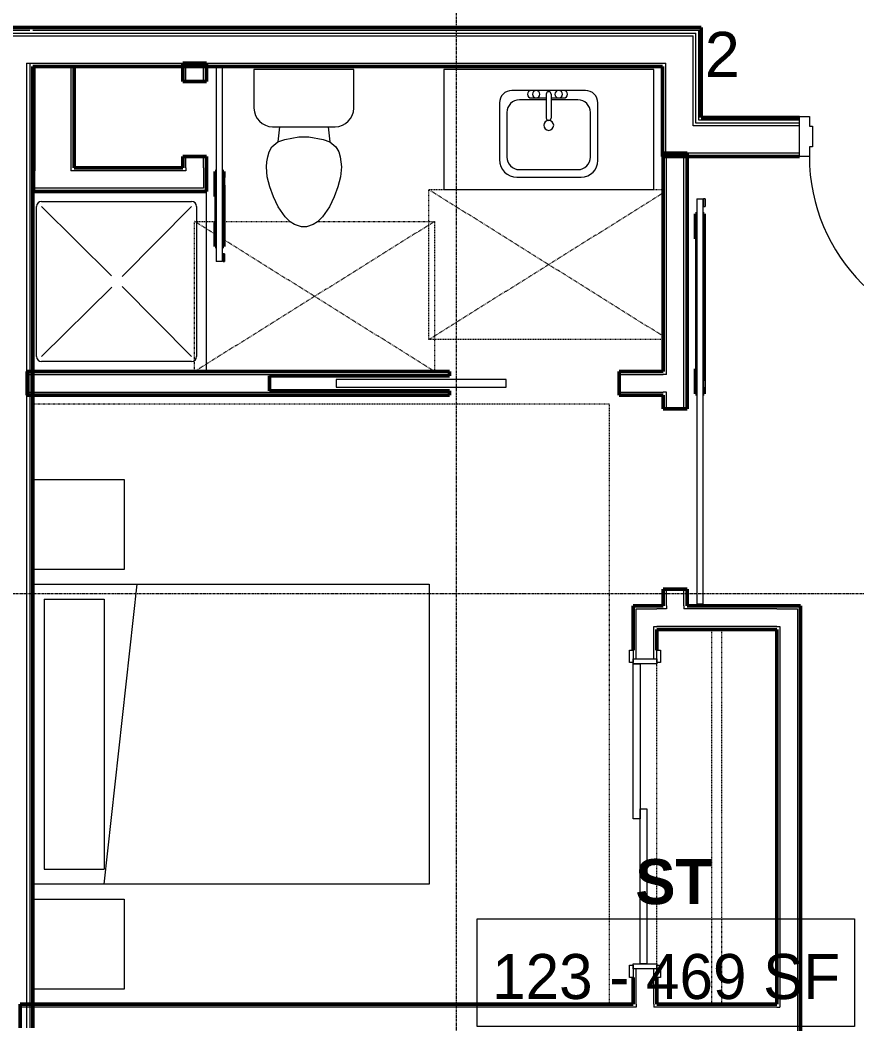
# Model space of a CAD drawing. Header units: inches. Extents: x -4266 to -1814, y 9706 to 12441.
# Drawn here: x -2914.6 to -2747.2, y 11449.2 to 11649.9 of the extents above; entities that cross this region are included whole.
import ezdxf

# ---------------------------------------------------------------- set-up
doc = ezdxf.new("R2010")
doc.units = ezdxf.units.IN
doc.header["$MEASUREMENT"] = 0
doc.linetypes.add('Dash', pattern=[0.25, 0.125, -0.125])
doc.linetypes.add('Grid Line 1_2_', pattern=[0.875, 0.5, -0.125, 0.125, -0.125])
for name, color, linetype, lineweight in [('A-AREA-IDEN', 2, 'Continuous', 9), ('A-DOOR-1', 7, 'Continuous', 9), ('A-DOOR-2', 50, 'Continuous', 20), ('A-DOOR-4', 10, 'Continuous', 13), ('A-DOOR-5', 250, 'Continuous', 50), ('A-DOOR-8', 31, 'Continuous', 9), ('A-DOOR-FRAM', 31, 'Continuous', 20), ('A-DOOR-FRAM-1', 50, 'Continuous', 20), ('A-GENM-HDLN-1', 7, 'Dash', 9), ('A-WALL', 113, 'Continuous', 13), ('A-WALL-3', 250, 'Continuous', 50), ('A-WALL-4', 10, 'Continuous', 13), ('G-ANNO-SYMB-2', 111, 'Continuous', 9), ('I-FURN-1', 7, 'Continuous', 9), ('I-FURN-HDLN-1', 7, 'Dash', 9), ('I-WALL-3', 2, 'Continuous', 50), ('P-SANR-FIXT-2', 7, 'Continuous', 9), ('Q-CASE-2', 7, 'Continuous', 9), ('Q-CASE-HDLN-1', 7, 'Dash', 9), ('S-GRID-1', 1, 'Grid Line 1_2_', 9)]:
    doc.layers.add(name, color=color, linetype=linetype, lineweight=lineweight)
doc.styles.add('Arial_1', font='arial.ttf', dxfattribs={"height": 9})
doc.styles.add('Century Gothic', font='ufonts.com_century-gothic.ttf', dxfattribs={"height": 9})
doc.styles.add('Century Gothic_B', font='GOTHICB.TTF', dxfattribs={"height": 9})

msp = doc.modelspace()

# ---------------------------------------------------------------- linework, layer by layer
at = {"layer": 'A-AREA-IDEN', "flags": 128}
msp.add_lwpolyline([(-2823.17436, 11470.14857), (-2747.66885, 11470.14857), (-2747.66885, 11448.65251), (-2823.17436, 11448.65251)], close=True, dxfattribs=at)
at = {"layer": 'A-DOOR-1'}
for p, q in [((-2792.73483, 11523.9269), (-2791.98483, 11523.9269)), ((-2792.73483, 11521.4269), (-2792.73483, 11523.9269)), ((-2791.98483, 11523.9269), (-2791.98483, 11521.4269)), ((-2787.23483, 11523.9269), (-2786.48483, 11523.9269)), ((-2787.23483, 11521.4269), (-2787.23483, 11523.9269)), ((-2786.48483, 11523.9269), (-2786.48483, 11521.4269)), ((-2791.98483, 11521.4269), (-2792.73483, 11521.4269)), ((-2786.48483, 11521.4269), (-2787.23483, 11521.4269)), ((-2792.73483, 11460.9269), (-2791.98483, 11460.9269)), ((-2792.73483, 11458.4269), (-2792.73483, 11460.9269)), ((-2791.98483, 11460.9269), (-2791.98483, 11458.4269)), ((-2787.23483, 11460.9269), (-2786.48483, 11460.9269)), ((-2787.23483, 11458.4269), (-2787.23483, 11460.9269)), ((-2786.48483, 11460.9269), (-2786.48483, 11458.4269)), ((-2791.98483, 11458.4269), (-2792.73483, 11458.4269)), ((-2786.48483, 11458.4269), (-2787.23483, 11458.4269))]:
    msp.add_line(p, q, dxfattribs=at)
at = {"layer": 'A-DOOR-2'}
for p, q in [((-2851.4126, 11577.97851), (-2851.4126, 11576.47851)), ((-2817.4126, 11577.97851), (-2851.4126, 11577.97851)), ((-2851.4126, 11576.47851), (-2817.4126, 11576.47851)), ((-2817.4126, 11576.47851), (-2817.4126, 11577.97851)), ((-2791.98483, 11521.1769), (-2790.60983, 11521.1769)), ((-2791.98483, 11490.1769), (-2791.98483, 11521.1769)), ((-2790.60983, 11521.1769), (-2790.60983, 11490.1769)), ((-2790.60983, 11492.1769), (-2789.23483, 11492.1769)), ((-2790.60983, 11461.1769), (-2790.60983, 11492.1769)), ((-2789.23483, 11492.1769), (-2789.23483, 11461.1769)), ((-2790.60983, 11490.1769), (-2791.98483, 11490.1769)), ((-2789.23483, 11461.1769), (-2790.60983, 11461.1769))]:
    msp.add_line(p, q, dxfattribs=at)
at = {"layer": 'A-DOOR-4'}
for p, q in [((-2875.37581, 11640.60351), (-2875.37581, 11601.60351)), ((-2875.37581, 11640.60351), (-2874.75081, 11640.60351)), ((-2874.75081, 11640.60351), (-2874.12581, 11640.60351)), ((-2874.12581, 11601.60351), (-2874.12581, 11640.60351)), ((-2874.02433, 11618.36953), (-2873.69874, 11618.36953)), ((-2874.02433, 11618.36953), (-2874.02433, 11616.86953)), ((-2873.69874, 11618.36953), (-2873.69874, 11616.86953)), ((-2873.69874, 11616.86953), (-2874.02433, 11616.86953)), ((-2875.62581, 11609.60351), (-2875.62581, 11614.60351)), ((-2779.24941, 11614.1144), (-2779.24941, 11533.1144)), ((-2779.24941, 11614.1144), (-2778.62441, 11614.1144)), ((-2778.62441, 11614.1144), (-2777.99941, 11614.1144)), ((-2777.99941, 11533.1144), (-2777.99941, 11614.1144)), ((-2777.57233, 11614.1144), (-2777.89793, 11614.1144)), ((-2777.89793, 11614.1144), (-2777.89793, 11612.6144)), ((-2777.89793, 11612.6144), (-2777.57233, 11612.6144)), ((-2777.57233, 11614.1144), (-2777.57233, 11612.6144)), ((-2779.49941, 11606.1144), (-2779.49941, 11580.1144)), ((-2873.69874, 11603.10351), (-2874.02433, 11603.10351)), ((-2874.02433, 11603.10351), (-2874.02433, 11601.60351)), ((-2873.69874, 11603.10351), (-2873.69874, 11601.60351)), ((-2874.75081, 11601.60351), (-2875.37581, 11601.60351)), ((-2874.12581, 11601.60351), (-2874.75081, 11601.60351)), ((-2874.02433, 11601.60351), (-2873.69874, 11601.60351)), ((-2777.89793, 11577.84837), (-2777.57233, 11577.84837)), ((-2777.89793, 11577.84837), (-2777.89793, 11576.34837)), ((-2777.57233, 11576.34837), (-2777.89793, 11576.34837)), ((-2777.57233, 11577.84837), (-2777.57233, 11576.34837)), ((-2778.62441, 11533.1144), (-2779.24941, 11533.1144)), ((-2777.99941, 11533.1144), (-2778.62441, 11533.1144))]:
    msp.add_line(p, q, dxfattribs=at)
at = {"layer": 'A-DOOR-5'}
for p, q in [((-2875.37581, 11619.60351), (-2875.62581, 11619.60351)), ((-2875.62581, 11619.60351), (-2875.62581, 11614.60351)), ((-2873.87581, 11619.60351), (-2874.12581, 11619.60351)), ((-2873.87581, 11618.36953), (-2873.87581, 11619.60351)), ((-2873.87581, 11604.60351), (-2873.87581, 11616.86953)), ((-2875.62581, 11614.60351), (-2875.36871, 11614.60351)), ((-2779.49941, 11611.1144), (-2779.24862, 11611.1144)), ((-2779.49941, 11606.1144), (-2779.49941, 11611.1144)), ((-2777.99941, 11611.1144), (-2777.74941, 11611.1144)), ((-2777.74941, 11611.1144), (-2777.74941, 11577.84837)), ((-2875.37144, 11609.60351), (-2875.62581, 11609.60351)), ((-2875.62581, 11609.60351), (-2875.62581, 11604.60351)), ((-2779.24731, 11606.1144), (-2779.49941, 11606.1144)), ((-2875.62581, 11604.60351), (-2875.37417, 11604.60351)), ((-2874.12581, 11604.60351), (-2873.87581, 11604.60351)), ((-2779.49941, 11580.1144), (-2779.24941, 11580.1144)), ((-2779.49941, 11575.1144), (-2779.49941, 11580.1144)), ((-2777.74941, 11576.34837), (-2777.74941, 11575.1144)), ((-2779.24941, 11575.1144), (-2779.49941, 11575.1144)), ((-2777.74941, 11575.1144), (-2777.99941, 11575.1144))]:
    msp.add_line(p, q, dxfattribs=at)
at = {"layer": 'A-DOOR-8'}
msp.add_arc((-2720.72374, 11622.6144), 36, 180, 270, dxfattribs=at)
at = {"layer": 'A-DOOR-FRAM'}
for p, q in [((-2758.72374, 11630.6144), (-2756.72374, 11630.6144)), ((-2758.72374, 11622.6144), (-2758.72374, 11630.6144)), ((-2756.72374, 11630.6144), (-2756.72374, 11628.6769)), ((-2756.72374, 11628.6769), (-2756.09874, 11628.6769)), ((-2756.09874, 11628.6769), (-2756.09874, 11624.5519)), ((-2756.72374, 11624.5519), (-2756.72374, 11622.6144)), ((-2756.09874, 11624.5519), (-2756.72374, 11624.5519)), ((-2756.72374, 11622.6144), (-2758.72374, 11622.6144))]:
    msp.add_line(p, q, dxfattribs=at)
at = {"layer": 'A-DOOR-FRAM-1'}
for p, q in [((-2791.98483, 11522.1769), (-2787.23483, 11522.1769)), ((-2791.98483, 11521.1769), (-2791.98483, 11522.1769)), ((-2787.23483, 11522.1769), (-2787.23483, 11521.1769)), ((-2787.23483, 11521.1769), (-2791.98483, 11521.1769)), ((-2791.98483, 11460.1769), (-2791.98483, 11461.1769)), ((-2791.98483, 11461.1769), (-2787.23483, 11461.1769)), ((-2787.23483, 11460.1769), (-2791.98483, 11460.1769)), ((-2787.23483, 11461.1769), (-2787.23483, 11460.1769))]:
    msp.add_line(p, q, dxfattribs=at)
at = {"layer": 'A-GENM-HDLN-1'}
for p, q in [((-2785.94733, 11586.64783), (-2832.87642, 11615.97851)), ((-2832.87642, 11585.97851), (-2832.87642, 11615.97851)), ((-2832.87642, 11615.97851), (-2785.94733, 11615.97851)), ((-2785.94733, 11615.30919), (-2832.87642, 11585.97851)), ((-2875.62581, 11607.06882), (-2879.69874, 11609.6144)), ((-2831.69874, 11609.6144), (-2879.69874, 11579.6144)), ((-2879.69874, 11579.6144), (-2879.69874, 11609.6144)), ((-2879.69874, 11609.6144), (-2875.62581, 11609.6144)), ((-2873.87581, 11609.6144), (-2860.69363, 11609.6144)), ((-2855.01166, 11609.6144), (-2831.69874, 11609.6144)), ((-2831.69874, 11609.6144), (-2831.69874, 11579.6144)), ((-2831.69874, 11579.6144), (-2873.87581, 11605.97507)), ((-2785.94733, 11585.97851), (-2832.87642, 11585.97851)), ((-2831.69874, 11579.6144), (-2879.69874, 11579.6144))]:
    msp.add_line(p, q, dxfattribs=at)
at = {"layer": 'A-WALL'}
for p, q in [((-3157.13624, 11647.8644), (-2912.69874, 11647.8644)), ((-3157.13624, 11647.2394), (-2779.47374, 11647.2394)), ((-3157.13624, 11646.7394), (-2779.97374, 11646.7394)), ((-2912.07374, 11647.8644), (-2778.84874, 11647.8644)), ((-2779.97374, 11628.7394), (-2779.97374, 11646.7394)), ((-2779.47374, 11629.2394), (-2779.47374, 11647.2394)), ((-2778.84874, 11629.8644), (-2778.84874, 11647.8644)), ((-2913.32374, 11641.2394), (-2913.32374, 11448.3644)), ((-2913.32374, 11641.2394), (-2785.47374, 11641.2394)), ((-2912.69874, 11641.2394), (-2912.69874, 11448.3644)), ((-2785.47374, 11623.2394), (-2785.47374, 11641.2394)), ((-2758.72374, 11628.7394), (-2779.97374, 11628.7394)), ((-2758.72374, 11629.2394), (-2779.47374, 11629.2394)), ((-2758.72374, 11629.8644), (-2778.84874, 11629.8644)), ((-2758.72374, 11623.2394), (-2785.47374, 11623.2394))]:
    msp.add_line(p, q, dxfattribs=at)
at = {"layer": 'A-WALL-3'}
for p, q in [((-2903.82233, 11640.6144), (-2911.94733, 11640.6144)), ((-2911.94733, 11640.6144), (-2911.94733, 11620.35351)), ((-2903.82233, 11620.35351), (-2903.82233, 11640.6144)), ((-2882.07374, 11641.2394), (-2882.07374, 11637.60351)), ((-2877.32374, 11641.2394), (-2882.07374, 11641.2394)), ((-2877.32374, 11637.60351), (-2877.32374, 11641.2394)), ((-2882.07374, 11637.60351), (-2877.32374, 11637.60351)), ((-2882.07374, 11622.60351), (-2882.07374, 11620.35351)), ((-2877.32374, 11622.60351), (-2882.07374, 11622.60351)), ((-2877.32374, 11620.35351), (-2877.32374, 11622.60351)), ((-2785.94733, 11623.2394), (-2785.94733, 11579.60351)), ((-2781.19733, 11623.2394), (-2785.94733, 11623.2394)), ((-2781.19733, 11572.1144), (-2781.19733, 11623.2394)), ((-2911.94733, 11620.35351), (-2911.94733, 11619.72851)), ((-2882.07374, 11620.35351), (-2903.82233, 11620.35351)), ((-2877.32374, 11616.22851), (-2877.32374, 11620.35351)), ((-2911.94733, 11619.72851), (-2911.94733, 11615.60351)), ((-2877.32374, 11615.60351), (-2877.32374, 11616.22851)), ((-2911.94733, 11615.60351), (-2877.32374, 11615.60351)), ((-2828.74593, 11579.60351), (-2913.19733, 11579.60351)), ((-2913.19733, 11579.60351), (-2913.19733, 11574.85351)), ((-2864.74593, 11575.72851), (-2864.74593, 11578.72851)), ((-2864.74593, 11578.72851), (-2828.74593, 11578.72851)), ((-2828.74593, 11578.72851), (-2828.74593, 11579.60351)), ((-2785.94733, 11579.60351), (-2794.74593, 11579.60351)), ((-2794.74593, 11579.60351), (-2794.74593, 11574.85351)), ((-2913.19733, 11574.85351), (-2828.74593, 11574.85351)), ((-2828.74593, 11575.72851), (-2864.74593, 11575.72851)), ((-2828.74593, 11574.85351), (-2828.74593, 11575.72851)), ((-2794.74593, 11574.85351), (-2785.94733, 11574.85351)), ((-2785.94733, 11574.85351), (-2785.94733, 11572.1144)), ((-2785.94733, 11572.1144), (-2781.19733, 11572.1144)), ((-2785.94733, 11536.1144), (-2785.94733, 11532.76899)), ((-2781.19733, 11536.1144), (-2785.94733, 11536.1144)), ((-2781.19733, 11532.76899), (-2781.19733, 11536.1144)), ((-2791.98483, 11532.76899), (-2791.98483, 11523.9269)), ((-2791.35983, 11532.76899), (-2791.98483, 11532.76899)), ((-2787.23483, 11532.76899), (-2791.35983, 11532.76899)), ((-2785.94733, 11532.76899), (-2787.23483, 11532.76899)), ((-2763.23483, 11532.76899), (-2781.19733, 11532.76899)), ((-2759.10983, 11532.76899), (-2763.23483, 11532.76899)), ((-2758.48483, 11532.76899), (-2759.10983, 11532.76899)), ((-2758.48483, 11424.3644), (-2758.48483, 11532.76899)), ((-2787.23483, 11523.9269), (-2787.23483, 11528.01899)), ((-2787.23483, 11528.01899), (-2763.23483, 11528.01899)), ((-2763.23483, 11528.01899), (-2763.23483, 11453.1144)), ((-2791.98483, 11458.4269), (-2791.98483, 11453.1144)), ((-2787.23483, 11453.1144), (-2787.23483, 11458.4269)), ((-2791.98483, 11453.1144), (-2914.57374, 11453.1144)), ((-2914.57374, 11453.1144), (-2914.57374, 11448.3644)), ((-2763.23483, 11453.1144), (-2787.23483, 11453.1144))]:
    msp.add_line(p, q, dxfattribs=at)
at = {"layer": 'A-WALL-4'}
for p, q in [((-2911.69733, 11640.6144), (-2911.69733, 11620.35351)), ((-2904.44733, 11640.6144), (-2904.44733, 11620.35351)), ((-2881.44874, 11637.60351), (-2881.44874, 11641.2394)), ((-2877.94874, 11637.60351), (-2877.94874, 11641.2394)), ((-2881.44874, 11620.35351), (-2881.44874, 11622.60351)), ((-2877.94874, 11620.35351), (-2877.94874, 11622.60351)), ((-2785.32233, 11578.97851), (-2785.32233, 11623.2394)), ((-2781.82233, 11572.1144), (-2781.82233, 11623.2394)), ((-2911.69733, 11620.35351), (-2911.69733, 11619.72851)), ((-2904.44733, 11620.35351), (-2904.44733, 11619.72851)), ((-2881.44874, 11620.35351), (-2881.44874, 11619.72851)), ((-2877.94874, 11620.35351), (-2877.94874, 11619.72851)), ((-2911.69733, 11619.72851), (-2911.94733, 11619.72851)), ((-2911.69733, 11619.72851), (-2911.94733, 11619.72851)), ((-2881.44874, 11619.72851), (-2904.44733, 11619.72851)), ((-2877.94874, 11619.72851), (-2877.94874, 11616.22851)), ((-2877.94874, 11616.22851), (-2911.94733, 11616.22851)), ((-2913.19733, 11578.97851), (-2828.74593, 11578.97851)), ((-2794.74593, 11578.97851), (-2785.94733, 11578.97851)), ((-2785.32233, 11578.97851), (-2785.94733, 11578.97851)), ((-2913.19733, 11575.47851), (-2828.74593, 11575.47851)), ((-2794.74593, 11575.47851), (-2785.94733, 11575.47851)), ((-2785.32233, 11575.47851), (-2785.94733, 11575.47851)), ((-2785.32233, 11572.1144), (-2785.32233, 11575.47851)), ((-2785.32233, 11532.76899), (-2785.32233, 11536.1144)), ((-2781.82233, 11532.76899), (-2781.82233, 11536.1144)), ((-2791.35983, 11522.1769), (-2791.35983, 11532.14399)), ((-2791.35983, 11532.14399), (-2787.85983, 11532.14399)), ((-2787.85983, 11532.14399), (-2787.23483, 11532.14399)), ((-2785.32233, 11532.14399), (-2787.23483, 11532.14399)), ((-2785.32233, 11532.76899), (-2785.32233, 11532.14399)), ((-2781.82233, 11532.76899), (-2781.82233, 11532.14399)), ((-2763.23483, 11532.14399), (-2781.82233, 11532.14399)), ((-2763.23483, 11532.14399), (-2762.60983, 11532.14399)), ((-2762.60983, 11532.14399), (-2759.10983, 11532.14399)), ((-2759.10983, 11532.14399), (-2759.10983, 11424.3644)), ((-2787.85983, 11522.1769), (-2787.85983, 11528.64399)), ((-2787.85983, 11528.64399), (-2787.23483, 11528.64399)), ((-2763.23483, 11528.64399), (-2787.23483, 11528.64399)), ((-2763.23483, 11528.64399), (-2762.60983, 11528.64399)), ((-2762.60983, 11528.64399), (-2762.60983, 11452.4894)), ((-2791.35983, 11453.1144), (-2791.35983, 11460.1769)), ((-2787.85983, 11453.1144), (-2787.85983, 11460.1769)), ((-2791.35983, 11452.4894), (-2914.57374, 11452.4894)), ((-2791.35983, 11453.1144), (-2791.35983, 11452.4894)), ((-2787.85983, 11453.1144), (-2787.85983, 11452.4894)), ((-2763.23483, 11452.4894), (-2787.85983, 11452.4894)), ((-2763.23483, 11452.4894), (-2762.60983, 11452.4894))]:
    msp.add_line(p, q, dxfattribs=at)
at = {"layer": 'I-FURN-1'}
for p, q in [((-2911.77445, 11558.04623), (-2893.77445, 11558.04623)), ((-2911.77445, 11540.04623), (-2911.77445, 11558.04623)), ((-2893.77445, 11558.04623), (-2893.77445, 11540.04623)), ((-2893.77445, 11540.04623), (-2911.77445, 11540.04623)), ((-2911.77445, 11537.1144), (-2832.77445, 11537.1144)), ((-2911.77445, 11477.1144), (-2911.77445, 11537.1144)), ((-2897.77445, 11477.1144), (-2891.19483, 11537.1144)), ((-2832.77445, 11537.1144), (-2832.77445, 11477.1144)), ((-2909.77445, 11534.1144), (-2897.77445, 11534.1144)), ((-2909.77445, 11534.1144), (-2909.77445, 11480.1144)), ((-2897.77445, 11534.1144), (-2897.77445, 11480.1144)), ((-2909.77445, 11480.1144), (-2897.77445, 11480.1144)), ((-2832.77445, 11477.1144), (-2911.77445, 11477.1144)), ((-2911.77445, 11474.1144), (-2893.77445, 11474.1144)), ((-2911.77445, 11456.1144), (-2911.77445, 11474.1144)), ((-2893.77445, 11474.1144), (-2893.77445, 11456.1144)), ((-2893.77445, 11456.1144), (-2911.77445, 11456.1144))]:
    msp.add_line(p, q, dxfattribs=at)
at = {"layer": 'I-FURN-HDLN-1'}
for p, q in [((-2911.77445, 11573.1144), (-2796.77445, 11573.1144)), ((-2796.77445, 11573.1144), (-2796.77445, 11453.1144))]:
    msp.add_line(p, q, dxfattribs=at)
at = {"layer": 'I-WALL-3'}
for p, q in [((-2778.34874, 11648.3644), (-3157.13624, 11648.3644)), ((-2778.34874, 11630.3644), (-2778.34874, 11648.3644)), ((-2912.07374, 11448.3644), (-2912.07374, 11640.6144)), ((-2912.07374, 11640.6144), (-2786.09874, 11640.6144)), ((-2786.09874, 11640.6144), (-2786.09874, 11622.6144)), ((-2758.72374, 11630.3644), (-2778.34874, 11630.3644)), ((-2786.09874, 11622.6144), (-2758.72374, 11622.6144))]:
    msp.add_line(p, q, dxfattribs=at)
at = {"layer": 'P-SANR-FIXT-2'}
for p, q in [((-2867.82887, 11639.9894), (-2867.82887, 11632.26317)), ((-2847.87642, 11639.9894), (-2867.82887, 11639.9894)), ((-2847.87642, 11632.26317), (-2847.87642, 11639.9894)), ((-2801.5339, 11635.78816), (-2816.21894, 11635.78816)), ((-2801.5339, 11635.78816), (-2816.21894, 11635.78816)), ((-2805.87642, 11635.78816), (-2812.37642, 11635.78816)), ((-2812.37642, 11634.28816), (-2809.37642, 11634.28816)), ((-2809.37642, 11635.02435), (-2809.37642, 11630.286)), ((-2808.37642, 11635.02435), (-2808.37642, 11630.286)), ((-2808.37642, 11634.28816), (-2805.87642, 11634.28816)), ((-2818.71894, 11633.28816), (-2818.71894, 11621.96532)), ((-2818.71894, 11633.28816), (-2818.71894, 11621.96532)), ((-2809.37642, 11633.91316), (-2814.71894, 11633.91316)), ((-2803.0339, 11633.91316), (-2808.37642, 11633.91316)), ((-2799.0339, 11621.78619), (-2799.0339, 11633.28816)), ((-2799.0339, 11621.78619), (-2799.0339, 11633.28816)), ((-2817.21894, 11631.41316), (-2817.21894, 11622.46532)), ((-2800.5339, 11622.46532), (-2800.5339, 11631.41316)), ((-2864.10264, 11628.53695), (-2851.60264, 11628.53695)), ((-2862.71431, 11628.53695), (-2863.06202, 11625.51317)), ((-2852.99098, 11628.53695), (-2852.64327, 11625.51317)), ((-2861.68829, 11626.01317), (-2858.85264, 11626.51317)), ((-2858.85264, 11626.51317), (-2856.85264, 11626.51317)), ((-2856.85264, 11626.51317), (-2854.017, 11626.01317)), ((-2864.82054, 11623.51317), (-2864.25378, 11624.51317)), ((-2864.25378, 11624.51317), (-2863.06202, 11625.51317)), ((-2863.06202, 11625.51317), (-2861.68829, 11626.01317)), ((-2854.017, 11626.01317), (-2852.64327, 11625.51317)), ((-2852.64327, 11625.51317), (-2851.45151, 11624.51317)), ((-2851.45151, 11624.51317), (-2850.88475, 11623.51317)), ((-2865.26549, 11621.50937), (-2865.08849, 11622.51317)), ((-2865.08849, 11622.51317), (-2864.82054, 11623.51317)), ((-2850.88475, 11623.51317), (-2850.6168, 11622.51317)), ((-2850.6168, 11622.51317), (-2850.4398, 11621.50937)), ((-2865.35264, 11620.51317), (-2865.26549, 11621.50937)), ((-2865.17833, 11618.52079), (-2865.35264, 11620.51317)), ((-2850.35264, 11620.51317), (-2850.52696, 11618.52079)), ((-2850.4398, 11621.50937), (-2850.35264, 11620.51317)), ((-2864.6404, 11616.51317), (-2865.17833, 11618.52079)), ((-2850.52696, 11618.52079), (-2851.06489, 11616.51317)), ((-2815.21894, 11618.46532), (-2802.35477, 11618.46532)), ((-2815.21894, 11618.46532), (-2802.35477, 11618.46532)), ((-2814.71894, 11619.96532), (-2803.0339, 11619.96532)), ((-2863.91246, 11614.51317), (-2864.6404, 11616.51317)), ((-2851.06489, 11616.51317), (-2851.79283, 11614.51317)), ((-2911.94733, 11615.60351), (-2912.07374, 11615.60351)), ((-2877.32374, 11579.60351), (-2877.32374, 11615.60351)), ((-2862.97984, 11612.51317), (-2863.91246, 11614.51317)), ((-2851.79283, 11614.51317), (-2852.72545, 11612.51317)), ((-2911.32374, 11582.60351), (-2911.32374, 11612.60351)), ((-2910.32374, 11613.60351), (-2880.32374, 11613.60351)), ((-2896.33425, 11598.71204), (-2910.32374, 11612.60351)), ((-2894.19152, 11598.58742), (-2880.32374, 11612.60351)), ((-2879.32374, 11612.60351), (-2879.32374, 11582.60351)), ((-2861.59241, 11610.51317), (-2862.97984, 11612.51317)), ((-2852.72545, 11612.51317), (-2854.11288, 11610.51317)), ((-2860.59241, 11609.51317), (-2861.59241, 11610.51317)), ((-2854.11288, 11610.51317), (-2855.11288, 11609.51317)), ((-2859.72638, 11609.01317), (-2860.59241, 11609.51317)), ((-2858.35264, 11608.51317), (-2859.72638, 11609.01317)), ((-2857.35264, 11608.51317), (-2858.35264, 11608.51317)), ((-2855.97891, 11609.01317), (-2857.35264, 11608.51317)), ((-2855.11288, 11609.51317), (-2855.97891, 11609.01317)), ((-2896.29555, 11596.46089), (-2910.32374, 11582.60351)), ((-2894.20812, 11596.60081), (-2880.32374, 11582.60351)), ((-2880.32374, 11581.60351), (-2910.32374, 11581.60351))]:
    msp.add_line(p, q, dxfattribs=at)
for centre, radius, start, end in [((-2816.21894, 11633.28816), 2.5, 90, 180), ((-2816.21894, 11633.28816), 2.5, 90, 180), ((-2812.37642, 11635.03816), 0.75, 90, 270), ((-2811.37642, 11635.03816), 0.75, 0, 180), ((-2811.37642, 11635.03816), 0.75, 180, 0), ((-2808.87642, 11635.02435), 0.5, 0, 180), ((-2806.87642, 11635.03816), 0.75, 0, 180), ((-2806.87642, 11635.03816), 0.75, 180, 0), ((-2805.87642, 11635.03816), 0.75, 270, 90), ((-2801.5339, 11633.28816), 2.5, 0, 90), ((-2801.5339, 11633.28816), 2.5, 0, 90), ((-2864.10264, 11632.26317), 3.72622, 180, 270), ((-2851.60264, 11632.26317), 3.72622, 270, 0), ((-2814.71894, 11631.41316), 2.5, 90, 180), ((-2803.0339, 11631.41316), 2.5, 0, 90), ((-2808.87642, 11630.286), 0.5, 180, 0), ((-2808.87642, 11628.82082), 1, 0, 180), ((-2808.87642, 11628.82082), 1, 180, 0), ((-2814.71894, 11622.46532), 2.5, 180, 270), ((-2803.0339, 11622.46532), 2.5, 270, 0), ((-2815.21894, 11621.96532), 3.5, 180, 270), ((-2815.21894, 11621.96532), 3.5, 180, 270), ((-2802.35477, 11621.78619), 3.32087, 270, 0), ((-2802.35477, 11621.78619), 3.32087, 270, 0), ((-2910.32374, 11612.60351), 1, 90, 180), ((-2880.32374, 11612.60351), 1, 0, 90), ((-2910.32374, 11582.60351), 1, 180, 270), ((-2880.32374, 11582.60351), 1, 270, 0)]:
    msp.add_arc(centre, radius, start, end, dxfattribs=at)
at = {"layer": 'Q-CASE-2'}
for p, q in [((-2787.87642, 11639.9894), (-2829.87642, 11639.9894)), ((-2829.87642, 11639.9894), (-2829.87642, 11615.9894)), ((-2787.87642, 11615.9894), (-2787.87642, 11639.9894)), ((-2829.87642, 11615.9894), (-2787.87642, 11615.9894))]:
    msp.add_line(p, q, dxfattribs=at)
at = {"layer": 'Q-CASE-HDLN-1'}
for p, q in [((-2787.23483, 11528.01899), (-2763.23483, 11528.01899)), ((-2787.23483, 11523.9269), (-2787.23483, 11528.01899)), ((-2776.23483, 11453.1144), (-2776.23483, 11528.01899)), ((-2774.23483, 11453.1144), (-2774.23483, 11528.01899)), ((-2763.23483, 11528.01899), (-2763.23483, 11453.1144)), ((-2787.23483, 11461.1769), (-2787.23483, 11521.1769)), ((-2787.23483, 11453.1144), (-2787.23483, 11458.4269)), ((-2763.23483, 11453.1144), (-2787.23483, 11453.1144))]:
    msp.add_line(p, q, dxfattribs=at)
at = {"layer": 'S-GRID-1'}
for p, q in [((-2827.32374, 9836.17969), (-2827.32374, 12376.79045)), ((-1814.20638, 11535.1894), (-4168.71446, 11535.1894))]:
    msp.add_line(p, q, dxfattribs=at)

# ---------------------------------------------------------------- texts
at = {"layer": 'A-AREA-IDEN', "char_height": 9, "attachment_point": 1}
for s, insert, width, style in [('ST', (-2791.54444, 11482.11672), 14.544, 'Century Gothic_B'), ('123 - 469 SF', (-2820.17436, 11463.14857), 83.931, 'Century Gothic')]:
    msp.add_mtext(s, dxfattribs=dict(at, insert=insert, width=width, style=style))
at = {"layer": 'G-ANNO-SYMB-2', "insert": (-2777.63696, 11647.51359), "char_height": 9, "width": 8.484, "attachment_point": 1, "style": 'Arial_1'}
msp.add_mtext('2', dxfattribs=at)

doc.saveas('drawing.dxf')
